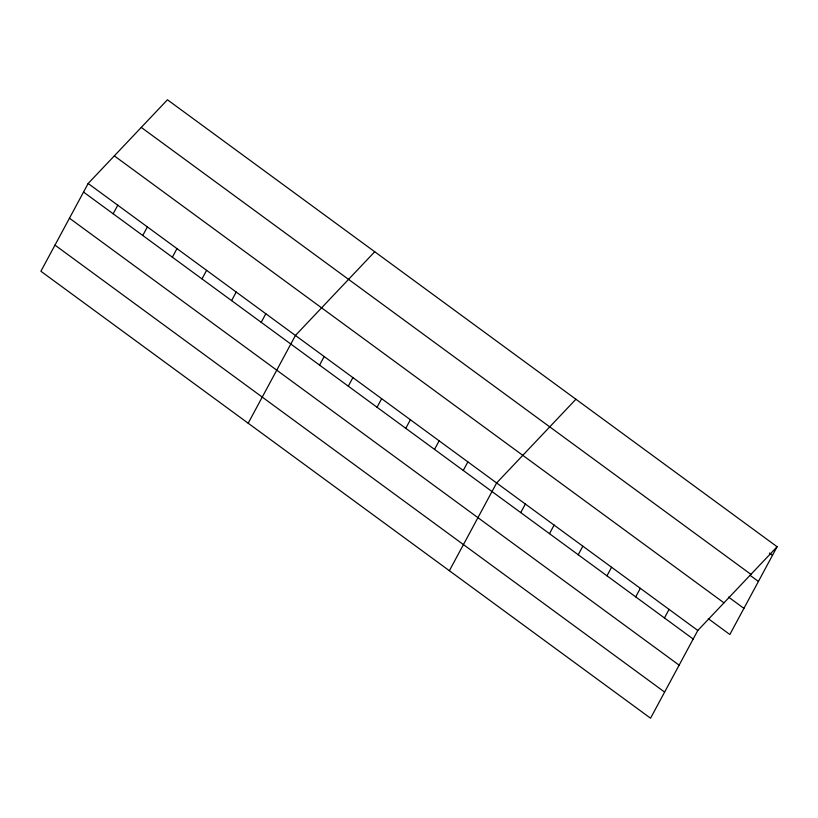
<?xml version="1.0" encoding="UTF-8"?>
<svg xmlns="http://www.w3.org/2000/svg" width="818" height="818" viewBox="0 0 818 818"><rect width="100%" height="100%" fill="white"/><g stroke="black" fill="none" stroke-linecap="round" stroke-linejoin="round"><path stroke-width="1.23" d="M88.15 183.498L40.9 271.259L650.555 718.214L697.805 630.463L777.1 546.741L167.445 99.786L88.15 183.498L697.805 630.463M113.15 213.774L117.761 205.206M142.761 235.492L147.373 226.923M172.373 257.2L176.985 248.631M201.985 278.907L206.596 270.339M231.596 300.615L236.208 292.046M261.208 322.323L265.819 313.754M248.181 423.223L295.431 335.462L374.726 251.75M319.562 365.104L324.173 356.536M348.304 386.178L352.916 377.609M377.047 407.252L381.658 398.683M405.779 428.315L410.401 419.746M434.522 449.389L439.143 440.82M463.264 470.462L467.876 461.894M449.368 570.719L496.618 482.968L575.913 399.245M520.749 512.6L525.36 504.031M549.491 533.673L554.103 525.105M578.224 554.747L582.845 546.179M606.966 575.811L611.588 567.242M635.709 596.884L640.32 588.316M664.451 617.958L669.063 609.39M777.1 546.741L729.85 634.502L708.296 618.694M769.411 553.05L772.489 555.31M141.279 127.414L750.934 574.369M750.208 575.422L758.419 581.445M728.521 597.079L743.92 608.367M114.316 155.87L723.971 602.835M83.538 192.066L693.194 639.032M69.469 218.202L679.124 665.157M54.97 245.124L664.625 692.089"/></g></svg>
